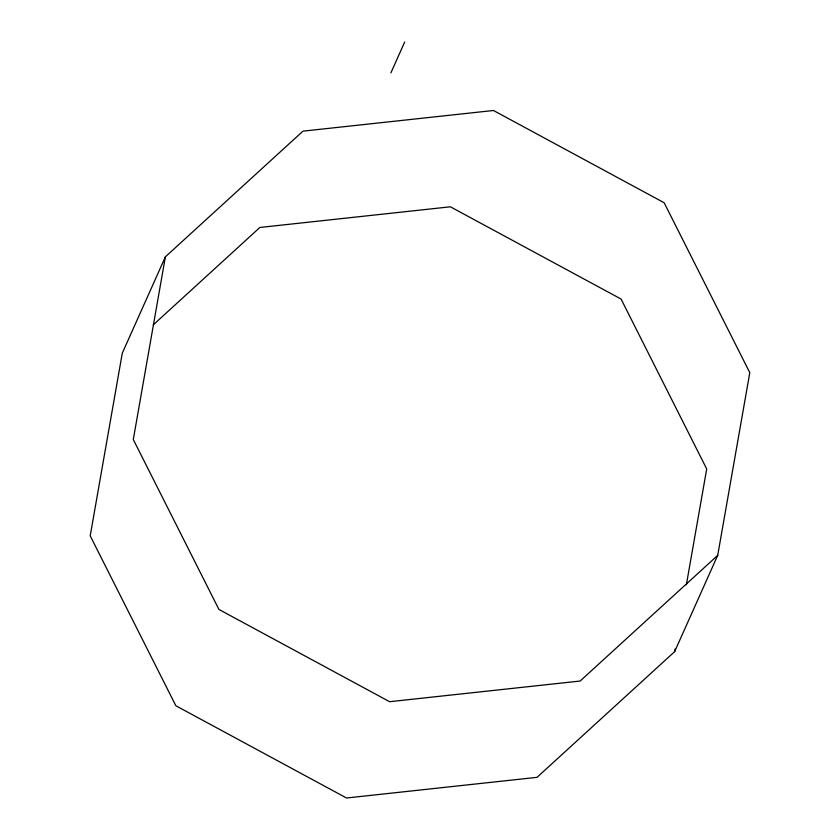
<?xml version="1.0" encoding="UTF-8"?>
<svg xmlns="http://www.w3.org/2000/svg" width="840" height="840" viewBox="0 0 840 840"><rect width="100%" height="100%" fill="white"/><g stroke="black" fill="none" stroke-linecap="round" stroke-linejoin="round"><path stroke-width="1.26" d="M165.375 256.841L133.287 439.53L218.935 609.452L389.613 701.704L580.125 681.041L717.707 555.356L749.795 372.666L664.146 202.745L493.469 110.492L302.957 131.155L165.375 256.841L122.294 353.136L90.206 535.826L175.854 705.747L346.531 798L537.043 777.336L674.625 651.662L717.707 555.356M674.625 651.662L675.077 649.089M686.375 584.755L706.713 468.962L621.065 299.04L450.387 206.797L259.875 227.462L153.3 324.818M390.915 72.817L404.702 42"/></g></svg>
